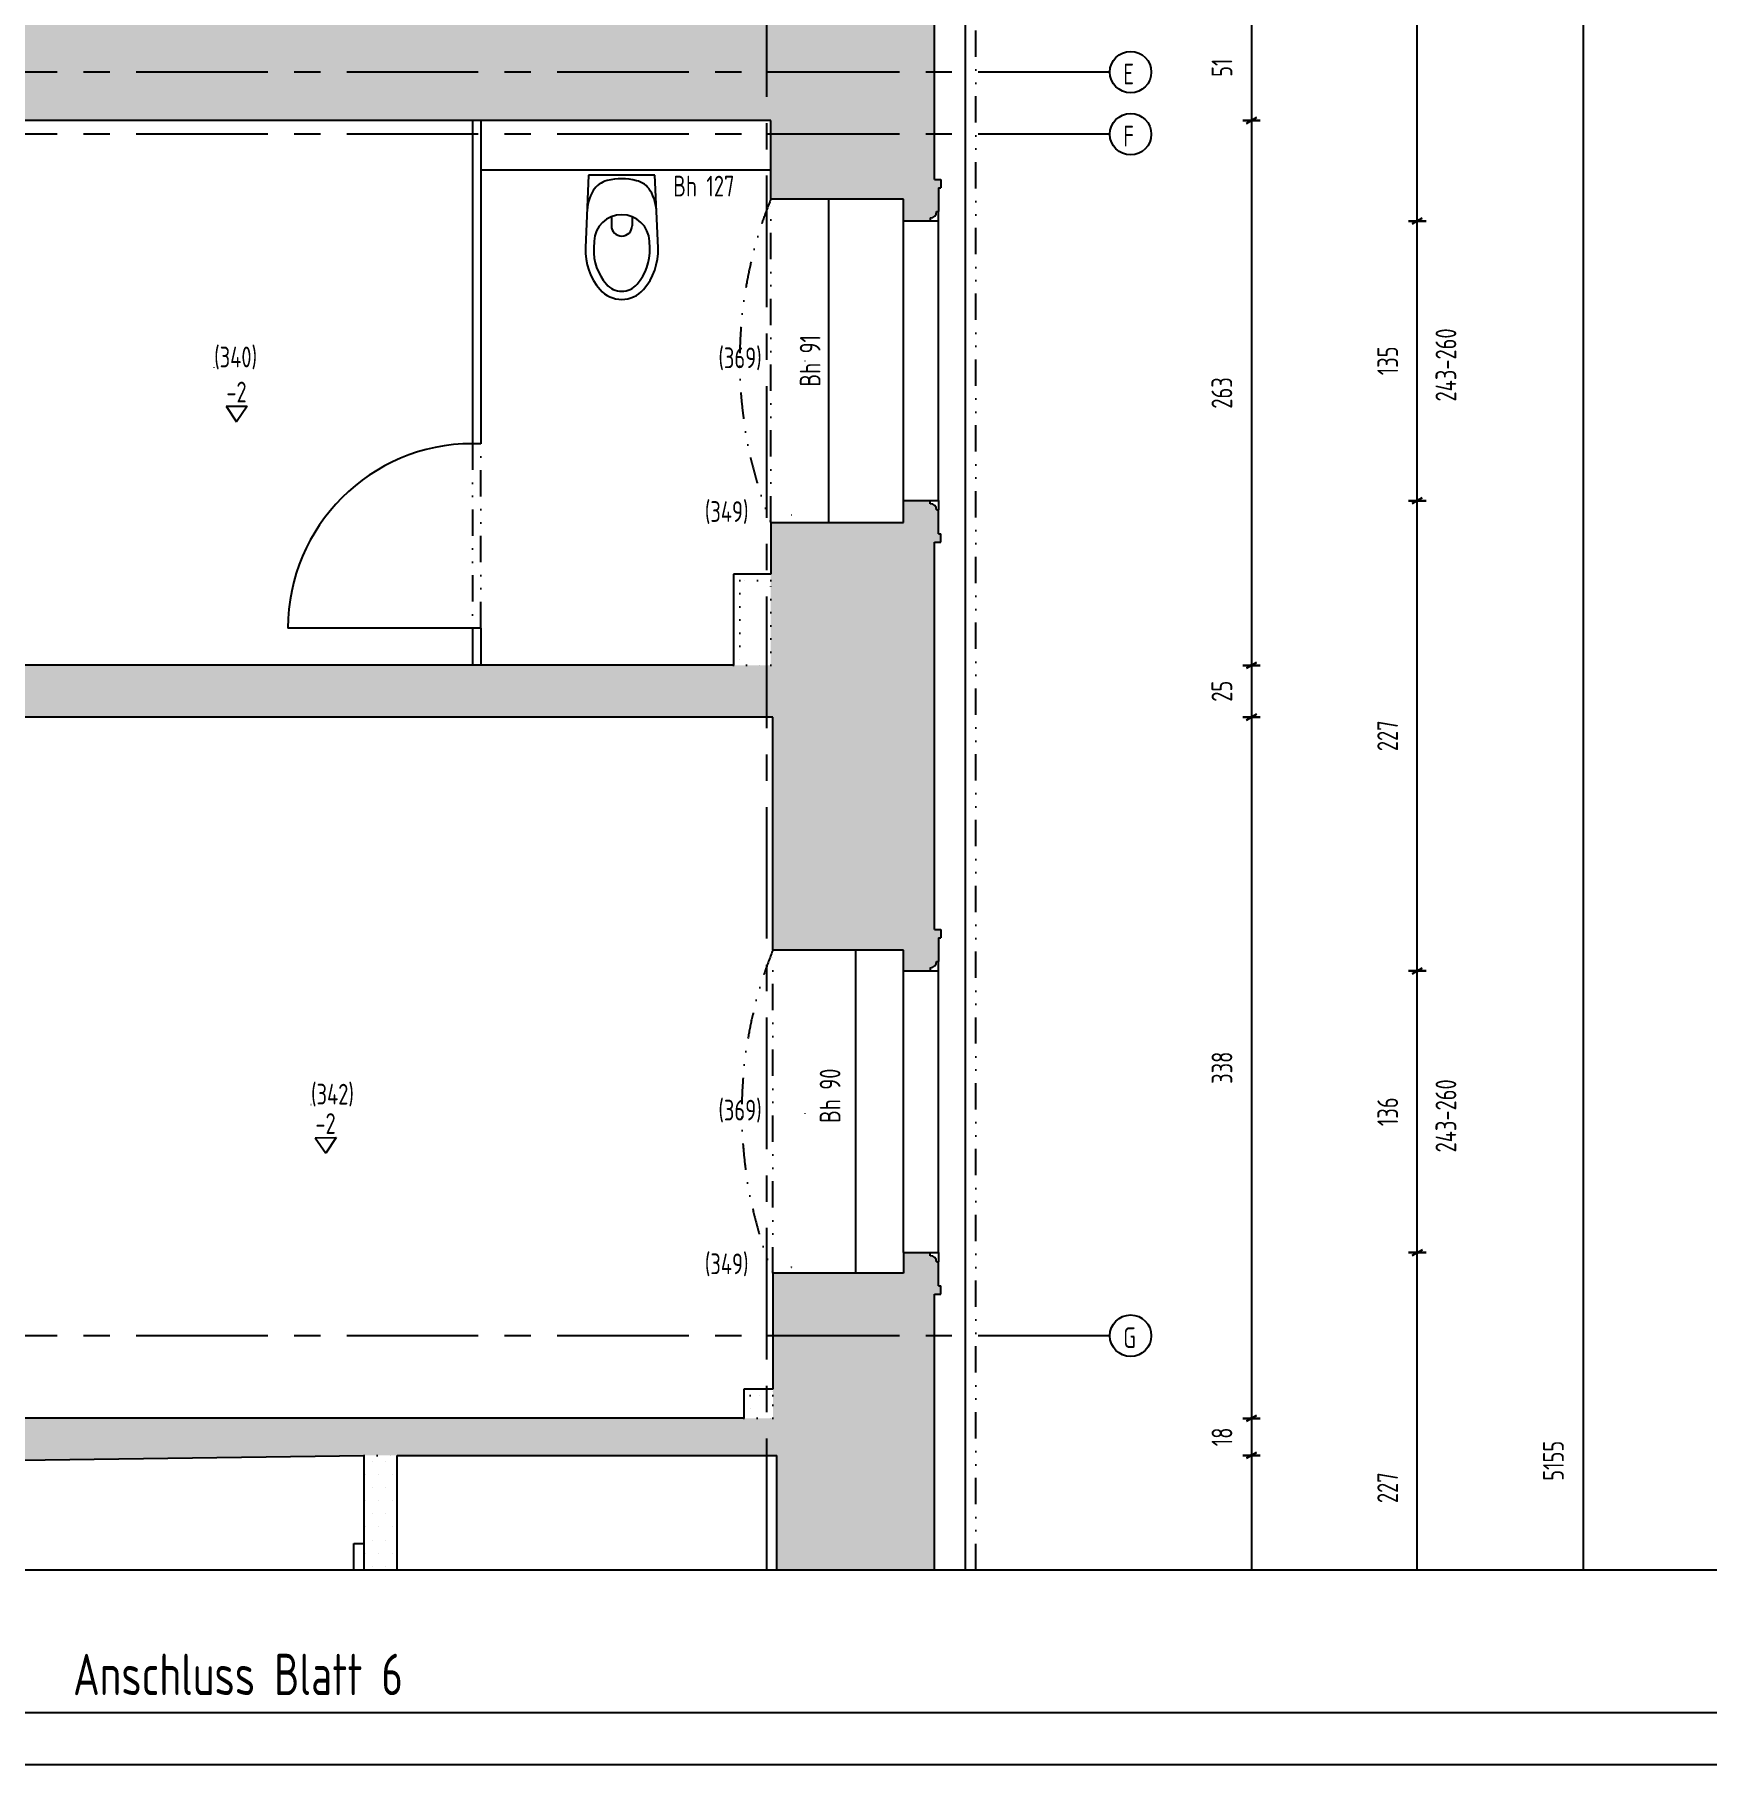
# Model space of a CAD drawing. Header units: centimetres. Extents: x -147 to 196535, y -264 to 83836.
# Drawn here: x 164244 to 180390, y -264 to 16437 of the extents above; entities that cross this region are included whole.
import ezdxf
from ezdxf.enums import TextEntityAlignment as Align

# ---------------------------------------------------------------- set-up
doc = ezdxf.new("R2010")
doc.units = ezdxf.units.CM
doc.header["$LTSCALE"] = 20
doc.header["$PDMODE"] = 2
for name, pattern in [('GETRENNT', [31.75, 12.7, -6.35, 0, -6.35, 0, -6.35]), ('MITTE', [50.8, 31.75, -6.35, 6.35, -6.35]), ('PUNKT', [6.35, 0, -6.35])]:
    doc.linetypes.add(name, pattern=pattern)
for name, color, linetype in [('Bemassung', 134, 'Continuous'), ('VBW.Abgelotet', 6, 'GETRENNT'), ('VBW.AbgelotetUmgeklappt', 252, 'GETRENNT'), ('VBW.Achsen', 244, 'MITTE'), ('VBW.Ansicht', 3, 'Continuous'), ('VBW.HoeheAbsolut', 142, 'Continuous'), ('VBW.HoeheRelativ', 2, 'Continuous'), ('VBW.LAYOUT', 3, 'Continuous'), ('VBW.Sanitaer', 4, 'Continuous'), ('VBW.Schnitt', 7, 'Continuous'), ('VBW.SchnittTrockenbau', 42, 'Continuous'), ('VBW.Schraffur', 9, 'Continuous'), ('VBW.Tuer', 4, 'Continuous'), ('VBW.Verlauf', 2, 'PUNKT')]:
    doc.layers.add(name, color=color, linetype=linetype)
doc.styles.add('VBWText', font='isocp.shx', dxfattribs={"width": 0.8})
doc.dimstyles.new('M50', dxfattribs={"dimtxt": 10, "dimasz": 0.5, "dimexe": 2, "dimexo": 0, "dimgap": 0, "dimtad": 0, "dimdec": 0, "dimdsep": 46, "dimtxsty": 'VBWText', "dimblk": 'BemVBW', "dimcen": 2, "dimse1": 1, "dimse2": 1, "dimclrd": 134, "dimclre": 40, "dimclrt": 134, "dimadec": 0, "dimazin": 0, "dimtfac": 1.428571, "dimtdec": 0, "dimtix": 1, "dimtmove": 2, "dimatfit": 3, "dimldrblk": 'NONE', "dimfxl": 1, "dimtvp": 1.428571, "dimtolj": 1, "dimarcsym": 0})

# ---------------------------------------------------------------- blocks, each defined once
blk = doc.blocks.new('Toilette')
for p, q in [((5.14, 17.5), (-30, 16)), ((-30, 16), (-30, -16)), ((5.31, 13.5), (1.9, 13.36)), ((-9.96, 5), (-5.6, 5)), ((-9.96, -5), (-5.6, -5)), ((-30, -16), (5.14, -17.5)), ((1.9, -13.36), (5.31, -13.5))]:
    blk.add_line(p, q)
for centre, radius, start, end in [((-11.65, -4.16), 20.94, 89.852, 121.2227), ((6.33, -11.28), 28.81, 48.9445, 92.354), ((-17.02, 4.71), 10.58, 121.2231, 167.0871), ((2.45, 0), 13.37, 92.3533, 267.6466), ((6.33, -11.28), 24.81, 48.9445, 92.354), ((16.16, 0), 13.84, 311.05532, 48.9447), ((-1.28, -0.07), 27.01, 164.6634, 195.0176), ((-5.6, 0), 5, 270.00001, 90), ((16.16, 0), 9.84, 311.05521, 48.9448), ((-17.03, -4.7), 10.6, 192.9135, 238.7065), ((6.33, 11.28), 24.81, 267.646, 311.0555), ((-11.74, 4.01), 20.79, 238.707, 270.2997), ((6.33, 11.28), 28.81, 267.646, 311.0555)]:
    blk.add_arc(centre, radius, start, end)
blk = doc.blocks.new('BemVBW')
at = {"layer": 'Bemassung'}
for p, q in [((2.8, -4.9), (-2.8, 4.9)), ((-1.1, 0), (1.1, 0))]:
    blk.add_line(p, q, dxfattribs=at)
at = {"layer": 'Bemassung', "color": 4}
blk.add_line((0, 8.5), (0, -8.5), dxfattribs=at)
blk = doc.blocks.new('*D352')
at = {"layer": 'Bemassung', "color": 134, "lineweight": -2, "transparency": 16777216}
blk.add_line((175989, 9837), (175989, 3087), dxfattribs=at)
at = {"layer": 'Defpoints', "color": 0, "transparency": 16777216}
for p in [(171369, 9847), (171369, 3077), (175989, 3077)]:
    blk.add_point(p, dxfattribs=at)
at = {"layer": 'Bemassung', "color": 134, "lineweight": -2, "transparency": 16777216, "xscale": 9.999999971459891, "yscale": 9.999999971459891, "zscale": 9.999999971459891}
for p, rotation in [((175989, 9847), 90), ((175989, 3077), 270)]:
    blk.add_blockref('BemVBW', p, dxfattribs=dict(at, rotation=rotation))
at = {"layer": 'Bemassung', "color": 134, "transparency": 16777216, "insert": (175704, 6462), "char_height": 200, "attachment_point": 5, "rotation": 90, "style": 'VBWText'}
blk.add_mtext('\\A1;338', dxfattribs=at)
blk = doc.blocks.new('_None')
blk = doc.blocks.new('*D353')
at = {"layer": 'Bemassung', "color": 134, "lineweight": -2, "transparency": 16777216}
blk.add_line((175989, 16617), (175989, 15617), dxfattribs=at)
at = {"layer": 'Defpoints', "color": 0, "transparency": 16777216}
for p in [(171349, 16627), (171349, 15607), (175989, 15607)]:
    blk.add_point(p, dxfattribs=at)
at = {"layer": 'Bemassung', "color": 134, "lineweight": -2, "transparency": 16777216, "xscale": 9.999999971459891, "yscale": 9.999999971459891, "zscale": 9.999999971459891}
for p, rotation in [((175989, 16627), 90), ((175989, 15607), 270)]:
    blk.add_blockref('BemVBW', p, dxfattribs=dict(at, rotation=rotation))
at = {"layer": 'Bemassung', "color": 134, "transparency": 16777216, "insert": (175704, 16117), "char_height": 200, "attachment_point": 5, "rotation": 90, "style": 'VBWText'}
blk.add_mtext('\\A1;51', dxfattribs=at)
blk = doc.blocks.new('*D354')
at = {"layer": 'Bemassung', "color": 134, "lineweight": -2, "transparency": 16777216}
blk.add_line((175989, 15597), (175989, 10357), dxfattribs=at)
at = {"layer": 'Defpoints', "color": 0, "transparency": 16777216}
for p in [(171349, 15607), (171349, 10347), (175989, 10347)]:
    blk.add_point(p, dxfattribs=at)
at = {"layer": 'Bemassung', "color": 134, "lineweight": -2, "transparency": 16777216, "xscale": 9.999999971459891, "yscale": 9.999999971459891, "zscale": 9.999999971459891}
for p, rotation in [((175989, 15607), 90), ((175989, 10347), 270)]:
    blk.add_blockref('BemVBW', p, dxfattribs=dict(at, rotation=rotation))
at = {"layer": 'Bemassung', "color": 134, "transparency": 16777216, "insert": (175703, 12977), "char_height": 200, "attachment_point": 5, "rotation": 90, "style": 'VBWText'}
blk.add_mtext('\\A1;263', dxfattribs=at)
blk = doc.blocks.new('*D355')
at = {"layer": 'Bemassung', "color": 134, "lineweight": -2, "transparency": 16777216}
blk.add_line((175989, 10337), (175989, 9857), dxfattribs=at)
at = {"layer": 'Defpoints', "color": 0, "transparency": 16777216}
for p in [(171349, 10347), (171369, 9847), (175989, 9847)]:
    blk.add_point(p, dxfattribs=at)
at = {"layer": 'Bemassung', "color": 134, "lineweight": -2, "transparency": 16777216, "xscale": 9.999999971459891, "yscale": 9.999999971459891, "zscale": 9.999999971459891}
for p, rotation in [((175989, 10347), 90), ((175989, 9847), 270)]:
    blk.add_blockref('BemVBW', p, dxfattribs=dict(at, rotation=rotation))
at = {"layer": 'Bemassung', "color": 134, "transparency": 16777216, "insert": (175703, 10097), "char_height": 200, "attachment_point": 5, "rotation": 90, "style": 'VBWText'}
blk.add_mtext('\\A1;25', dxfattribs=at)
blk = doc.blocks.new('*D357')
at = {"layer": 'Bemassung', "color": 134, "lineweight": -2, "transparency": 16777216}
blk.add_line((175989, 3067), (175989, 2729), dxfattribs=at)
at = {"layer": 'Defpoints', "color": 0, "transparency": 16777216}
for p in [(171369, 3077), (171409, 2719), (175989, 2719)]:
    blk.add_point(p, dxfattribs=at)
at = {"layer": 'Bemassung', "color": 134, "lineweight": -2, "transparency": 16777216, "xscale": 9.999999971459891, "yscale": 9.999999971459891, "zscale": 9.999999971459891}
for p, rotation in [((175989, 3077), 90), ((175989, 2719), 270)]:
    blk.add_blockref('BemVBW', p, dxfattribs=dict(at, rotation=rotation))
at = {"layer": 'Bemassung', "color": 134, "transparency": 16777216, "insert": (175704, 2898), "char_height": 200, "attachment_point": 5, "rotation": 90, "style": 'VBWText'}
blk.add_mtext('\\A1;18', dxfattribs=at)
blk = doc.blocks.new('*D362')
at = {"layer": 'Bemassung', "color": 134, "lineweight": -2, "transparency": 16777216}
blk.add_line((177589, 4687), (177589, 7387), dxfattribs=at)
at = {"layer": 'Defpoints', "color": 0, "transparency": 16777216}
for p in [(172969, 7397), (177589, 7397), (172969, 4677)]:
    blk.add_point(p, dxfattribs=at)
at = {"layer": 'Bemassung', "color": 134, "lineweight": -2, "transparency": 16777216, "xscale": 9.999999971459891, "yscale": 9.999999971459891, "zscale": 9.999999971459891}
for p, rotation in [((177589, 7397), 90), ((177589, 4677), 270)]:
    blk.add_blockref('BemVBW', p, dxfattribs=dict(at, rotation=rotation))
at = {"layer": 'Bemassung', "color": 134, "transparency": 16777216, "insert": (177304, 6037), "char_height": 200, "attachment_point": 5, "rotation": 90, "style": 'VBWText'}
blk.add_mtext('\\A1;136', dxfattribs=at)
blk = doc.blocks.new('*D363')
at = {"layer": 'Bemassung', "color": 134, "lineweight": -2, "transparency": 16777216}
blk.add_line((177589, 7407), (177589, 11927), dxfattribs=at)
at = {"layer": 'Defpoints', "color": 0, "transparency": 16777216}
for p in [(172969, 11937), (177589, 11937), (172969, 7397)]:
    blk.add_point(p, dxfattribs=at)
at = {"layer": 'Bemassung', "color": 134, "lineweight": -2, "transparency": 16777216, "xscale": 9.999999971459891, "yscale": 9.999999971459891, "zscale": 9.999999971459891}
for p, rotation in [((177589, 11937), 90), ((177589, 7397), 270)]:
    blk.add_blockref('BemVBW', p, dxfattribs=dict(at, rotation=rotation))
at = {"layer": 'Bemassung', "color": 134, "transparency": 16777216, "insert": (177303, 9667), "char_height": 200, "attachment_point": 5, "rotation": 90, "style": 'VBWText'}
blk.add_mtext('\\A1;227', dxfattribs=at)
blk = doc.blocks.new('*D364')
at = {"layer": 'Bemassung', "color": 134, "lineweight": -2, "transparency": 16777216}
blk.add_line((177589, 11947), (177589, 14627), dxfattribs=at)
at = {"layer": 'Defpoints', "color": 0, "transparency": 16777216}
for p in [(172969, 14637), (177589, 14637), (172969, 11937)]:
    blk.add_point(p, dxfattribs=at)
at = {"layer": 'Bemassung', "color": 134, "lineweight": -2, "transparency": 16777216, "xscale": 9.999999971459891, "yscale": 9.999999971459891, "zscale": 9.999999971459891}
for p, rotation in [((177589, 14637), 90), ((177589, 11937), 270)]:
    blk.add_blockref('BemVBW', p, dxfattribs=dict(at, rotation=rotation))
at = {"layer": 'Bemassung', "color": 134, "transparency": 16777216, "insert": (177304, 13287), "char_height": 200, "attachment_point": 5, "rotation": 90, "style": 'VBWText'}
blk.add_mtext('\\A1;135', dxfattribs=at)
blk = doc.blocks.new('*D365')
at = {"layer": 'Bemassung', "color": 134, "lineweight": -2, "transparency": 16777216}
blk.add_line((177589, 14647), (177589, 19467), dxfattribs=at)
at = {"layer": 'Defpoints', "color": 0, "transparency": 16777216}
for p in [(172969, 19477), (177589, 19477), (172969, 14637)]:
    blk.add_point(p, dxfattribs=at)
at = {"layer": 'Bemassung', "color": 134, "lineweight": -2, "transparency": 16777216, "xscale": 9.999999971459891, "yscale": 9.999999971459891, "zscale": 9.999999971459891}
for p, rotation in [((177589, 19477), 90), ((177589, 14637), 270)]:
    blk.add_blockref('BemVBW', p, dxfattribs=dict(at, rotation=rotation))
at = {"layer": 'Bemassung', "color": 134, "transparency": 16777216, "insert": (177303, 17057), "char_height": 200, "attachment_point": 5, "rotation": 90, "style": 'VBWText'}
blk.add_mtext('\\A1;242', dxfattribs=at)
blk = doc.blocks.new('HoeKote')
for p, q in [((-1.01, 1.5), (1.01, 1.5)), ((-1.01, 1.5), (0, 0)), ((1.01, 1.5), (0, 0))]:
    blk.add_line(p, q)
at = {"style": 'VBWText', "width": 0.8}
blk.add_attdef('HOEHE', text='', height=2, rotation=0.1, dxfattribs=at).set_placement((0, 2.86), align=Align.MIDDLE)

msp = doc.modelspace()

# ---------------------------------------------------------------- hatches: boundary and pattern name
at = {"layer": 'VBW.Schraffur'}
h = msp.add_hatch(color=256, dxfattribs=at)
h.dxf.hatch_style = 1
h.paths.add_polyline_path([(172929.2, 19077.3), (172989.2, 19077.3), (172989.2, 19157.3), (172969.2, 19157.3), (172969.2, 19387.3), (172949.2, 19387.3, 0.4142136), (172889.2, 19447.3), (172889.2, 19477.3), (172629.2, 19477.3), (172629.2, 19227.3), (171349.2, 19227.3), (171349.2, 16627.3), (161504.2, 16627.3), (161569.6, 21428), (161089.6, 21434.5), (161093.4, 21714.5), (160453.3, 21723.2), (160383.4, 16587.7), (159843.6, 16587.7), (159843.6, 16067.7), (159843.6, 15927.7), (159843.6, 15477.3), (160469.2, 15477.3), (160469.2, 14537.3), (160769.2, 14537.3), (160769.2, 14787.3), (161489.2, 14787.3), (161489.2, 15607.3), (171349.2, 15607.3), (171349.2, 14847.3), (172629.2, 14847.3), (172629.2, 14637.3), (172889.2, 14637.3), (172889.2, 14667.3, 0.4142136), (172949.2, 14727.3), (172969.2, 14727.3), (172969.2, 14957.3), (172989.2, 14957.3), (172989.2, 15037.3), (172929.2, 15037.3)])
h = msp.add_hatch(color=256, dxfattribs=at)
h.dxf.hatch_style = 1
h.paths.add_polyline_path([(172929.2, 11537.3), (172989.2, 11537.3), (172989.2, 11617.3), (172969.2, 11617.3), (172969.2, 11847.3), (172949.2, 11847.3, 0.4142136), (172889.2, 11907.3), (172889.2, 11937.3), (172629.2, 11937.3), (172629.2, 11727.3), (171349.2, 11727.3), (171349.2, 11227.3), (171349.2, 10347.3), (170989.2, 10347.3), (161489.2, 10347.3), (161489.2, 11907.3), (160769.2, 11907.3), (160769.2, 12157.3), (160469.2, 12157.3), (160469.2, 11717.3), (160349.2, 11717.3), (160349.2, 11117.3), (160469.2, 11117.3), (160469.2, 8237.3), (160349.2, 8237.3), (160349.2, 7617.3), (160469.2, 7617.3), (160469.2, 7357.3), (161049.2, 7357.3), (161049.2, 7677.3), (161509.2, 7677.3), (161509.2, 9387.3), (161509.2, 9847.3), (162189.2, 9847.3), (171369.2, 9847.3), (171369.2, 7597.3), (172629.2, 7597.3), (172629.2, 7397.3), (172889.2, 7397.3), (172889.2, 7427.3, 0.4142136), (172949.2, 7487.3), (172969.2, 7487.3), (172969.2, 7717.3), (172989.2, 7717.3), (172989.2, 7797.3), (172929.2, 7797.3)])

# ---------------------------------------------------------------- linework, layer by layer
at = {"layer": 'Bemassung', "color": 134}
for p, q in [((179189.2, 54207.3), (179189.2, 1612.9)), ((177589.2, 1612.9), (177589.2, 4667.3)), ((175989.2, 2709.1), (175989.2, 1612.9))]:
    msp.add_line(p, q, dxfattribs=at)
at = {"layer": 'Defpoints', "color": 10, "linetype": 'Continuous'}
msp.add_lwpolyline([(3926.2, 1612.9), (189606, 1612.9), (189606, 82504.8), (3926.2, 82504.8)], close=True, dxfattribs=at)
at = {"layer": 'VBW.Abgelotet'}
for p, q in [((173329.2, 1612.9), (173329.2, 30977.3)), ((171349.2, 11727.3), (171349.2, 14847.3)), ((168469.2, 12487.3), (168469.2, 10707.3)), ((168549.2, 10707.3), (168549.2, 12487.3)), ((171369.2, 4477.3), (171369.2, 7597.3))]:
    msp.add_line(p, q, dxfattribs=at)
at = {"layer": 'VBW.AbgelotetUmgeklappt', "color": 42, "linetype": 'Continuous'}
for p, q in [((167440, 2536.6), (167440, 2536.6)), ((167503.5, 2663.6), (167503.5, 2663.6)), ((167567, 2536.6), (167567, 2536.6)), ((167630.5, 2663.6), (167630.5, 2663.6)), ((167694, 2536.6), (167694, 2536.6)), ((167503.5, 2409.6), (167503.5, 2409.6)), ((167630.5, 2409.6), (167630.5, 2409.6)), ((167440, 2282.6), (167440, 2282.6)), ((167567, 2282.6), (167567, 2282.6)), ((167694, 2282.6), (167694, 2282.6)), ((167440, 2028.6), (167440, 2028.6)), ((167503.5, 2155.6), (167503.5, 2155.6)), ((167567, 2028.6), (167567, 2028.6)), ((167630.5, 2155.6), (167630.5, 2155.6)), ((167694, 2028.6), (167694, 2028.6)), ((167503.5, 1901.6), (167503.5, 1901.6)), ((167630.5, 1901.6), (167630.5, 1901.6)), ((167440, 1774.6), (167440, 1774.6)), ((167567, 1774.6), (167567, 1774.6)), ((167694, 1774.6), (167694, 1774.6)), ((167503.5, 1647.6), (167503.5, 1647.6)), ((167630.5, 1647.6), (167630.5, 1647.6))]:
    msp.add_line(p, q, dxfattribs=at)
at = {"layer": 'VBW.AbgelotetUmgeklappt'}
for centre in [(175255.2, 13287.3), (175275.2, 6037.3)]:
    msp.add_arc(centre, 4206, 158.22895, 201.77105, dxfattribs=at)
at = {"layer": 'VBW.Achsen', "ltscale": 2}
for p, q in [((171312.1, 1612.9), (171312.1, 55784.5)), ((174622.3, 16074.8), (140565.9, 16074.8)), ((174622.3, 15474.8), (140565.9, 15474.8)), ((174622.3, 3874.8), (140565.9, 3874.8))]:
    msp.add_line(p, q, dxfattribs=at)
at = {"layer": 'VBW.Achsen', "linetype": 'Continuous', "ltscale": 2}
for centre in [(174822.3, 16074.8), (174822.3, 15474.8), (174822.3, 3874.8)]:
    msp.add_circle(centre, 200, dxfattribs=at)
at = {"layer": 'VBW.Ansicht'}
for p, q in [((173229.2, 1612.9), (173229.2, 31077.3)), ((171349.2, 15127.3), (168549.2, 15127.3)), ((171909.2, 11727.3), (171909.2, 14847.3)), ((172969.2, 14637.3), (172969.2, 14727.3)), ((172629.2, 11937.3), (172629.2, 14637.3)), ((172889.2, 14637.3), (172969.2, 14637.3)), ((172969.2, 11937.3), (172969.2, 14637.3)), ((172889.2, 11937.3), (172969.2, 11937.3)), ((172969.2, 11937.3), (172969.2, 11847.3)), ((172169.2, 4477.3), (172169.2, 7597.3)), ((172629.2, 4677.3), (172629.2, 7397.3)), ((172889.2, 7397.3), (172969.2, 7397.3)), ((172969.2, 7397.3), (172969.2, 7487.3)), ((172969.2, 4677.3), (172969.2, 7397.3)), ((172889.2, 4677.3), (172969.2, 4677.3)), ((172969.2, 4677.3), (172969.2, 4587.3))]:
    msp.add_line(p, q, dxfattribs=at)
at = {"layer": 'VBW.HoeheRelativ'}
for p in [(165976.2, 13224.4), (171680.9, 13284.7), (171549.9, 11800.6), (166911.3, 6107.1), (171680.9, 6021.7), (171549.9, 4537.6)]:
    msp.add_point(p, dxfattribs=at)
at = {"layer": 'VBW.LAYOUT'}
msp.add_line((2353.1, 235.9), (196035.4, 235.9), dxfattribs=at)
at = {"layer": 'VBW.LAYOUT', "color": 4}
msp.add_line((-146.9, -264.1), (196535.4, -264.1), dxfattribs=at)
at = {"layer": 'VBW.Schnitt'}
for p, q in [((172929.2, 15037.3), (172929.2, 19077.3)), ((171349.2, 15607.3), (161489.2, 15607.3)), ((171349.2, 14847.3), (171349.2, 15607.3)), ((172929.2, 15037.3), (172989.2, 15037.3)), ((172989.2, 15037.3), (172989.2, 14957.3)), ((172969.2, 14957.3), (172969.2, 14727.3)), ((172969.2, 14957.3), (172989.2, 14957.3)), ((172629.2, 14847.3), (171349.2, 14847.3)), ((172629.2, 14637.3), (172629.2, 14847.3)), ((172949.2, 14727.3), (172969.2, 14727.3)), ((172629.2, 14637.3), (172889.2, 14637.3)), ((172889.2, 14667.3), (172889.2, 14637.3)), ((172629.2, 11937.3), (172889.2, 11937.3)), ((172629.2, 11727.3), (172629.2, 11937.3)), ((172889.2, 11907.3), (172889.2, 11937.3)), ((171349.2, 11727.3), (171349.2, 11227.3)), ((171349.2, 11727.3), (172629.2, 11727.3)), ((172949.2, 11847.3), (172969.2, 11847.3)), ((172969.2, 11617.3), (172969.2, 11847.3)), ((172929.2, 7797.3), (172929.2, 11537.3)), ((172929.2, 11537.3), (172989.2, 11537.3)), ((172969.2, 11617.3), (172989.2, 11617.3)), ((172989.2, 11537.3), (172989.2, 11617.3)), ((170989.2, 10347.3), (161489.2, 10347.3)), ((171369.2, 9847.3), (162189.2, 9847.3)), ((171369.2, 7597.3), (171369.2, 9847.3)), ((172929.2, 7797.3), (172989.2, 7797.3)), ((172969.2, 7717.3), (172969.2, 7487.3)), ((172969.2, 7717.3), (172989.2, 7717.3)), ((172989.2, 7797.3), (172989.2, 7717.3)), ((172629.2, 7597.3), (171369.2, 7597.3)), ((172629.2, 7397.3), (172629.2, 7597.3)), ((172629.2, 7397.3), (172889.2, 7397.3)), ((172889.2, 7427.3), (172889.2, 7397.3)), ((172949.2, 7487.3), (172969.2, 7487.3)), ((172629.2, 4677.3), (172889.2, 4677.3)), ((172629.2, 4677.3), (172629.2, 4477.3)), ((172889.2, 4647.3), (172889.2, 4677.3)), ((172949.2, 4587.3), (172969.2, 4587.3)), ((172969.2, 4357.3), (172969.2, 4587.3)), ((171369.2, 4477.3), (171369.2, 3357.3)), ((172629.2, 4477.3), (171369.2, 4477.3)), ((172969.2, 4357.3), (172989.2, 4357.3)), ((172989.2, 4277.3), (172989.2, 4357.3)), ((172929.2, 4277.3), (172989.2, 4277.3)), ((172929.2, 1612.9), (172929.2, 4277.3)), ((171089.2, 3077.3), (162169.2, 3077.3)), ((161543.6, 2637.7), (167423.6, 2719.1)), ((167743.6, 2719.1), (171409.2, 2719.1)), ((171409.2, 1612.9), (171409.2, 2719.1))]:
    msp.add_line(p, q, dxfattribs=at)
for centre, start, end in [((172889.2, 14727.3), 270, 0), ((172889.2, 11847.3), 0, 90), ((172889.2, 7487.3), 270, 0), ((172889.2, 4587.3), 0, 90)]:
    msp.add_arc(centre, 60, start, end, dxfattribs=at)
at = {"layer": 'VBW.SchnittTrockenbau'}
for p, q in [((168469.2, 15607.3), (168469.2, 12487.3)), ((168549.2, 15607.3), (168549.2, 12487.3)), ((168549.2, 12487.3), (168469.2, 12487.3)), ((171349.2, 11227.3), (170989.2, 11227.3)), ((170989.2, 11227.3), (170989.2, 10347.3)), ((168469.2, 10707.3), (168469.2, 10347.3)), ((168549.2, 10707.3), (168469.2, 10707.3)), ((168549.2, 10707.3), (168549.2, 10347.3)), ((171369.2, 3357.3), (171089.2, 3357.3)), ((171089.2, 3357.3), (171089.2, 3077.3)), ((167423.6, 1612.9), (167423.6, 2719.1)), ((167743.6, 1612.9), (167743.6, 2719.1))]:
    msp.add_line(p, q, dxfattribs=at)
at = {"layer": 'VBW.Schraffur', "linetype": 'Continuous'}
for points in [[(172629.2, 4677.3), (172889.2, 4647.3), (172629.2, 4647.3)], [(172629.2, 4677.3), (172889.2, 4677.3), (172889.2, 4647.3)], [(172629.2, 4647.3), (172893, 4647.2), (172629.2, 4647.2)], [(172629.2, 4647.3), (172889.2, 4647.3), (172893, 4647.2)], [(172629.2, 4647.2), (172896.7, 4646.8), (172629.2, 4646.8)], [(172629.2, 4647.2), (172893, 4647.2), (172896.7, 4646.8)], [(172629.2, 4646.8), (172900.5, 4646.2), (172629.2, 4646.2)], [(172629.2, 4646.8), (172896.7, 4646.8), (172900.5, 4646.2)], [(172629.2, 4646.2), (172904.1, 4645.4), (172629.2, 4645.4)], [(172629.2, 4646.2), (172900.5, 4646.2), (172904.1, 4645.4)], [(172629.2, 4645.4), (172907.8, 4644.4), (172629.2, 4644.4)], [(172629.2, 4645.4), (172904.1, 4645.4), (172907.8, 4644.4)], [(172629.2, 4644.4), (172911.3, 4643.1), (172629.2, 4643.1)], [(172629.2, 4644.4), (172907.8, 4644.4), (172911.3, 4643.1)], [(172629.2, 4643.1), (172914.8, 4641.6), (172629.2, 4641.6)], [(172629.2, 4643.1), (172911.3, 4643.1), (172914.8, 4641.6)], [(172629.2, 4641.6), (172918.1, 4639.9), (172629.2, 4639.9)], [(172629.2, 4641.6), (172914.8, 4641.6), (172918.1, 4639.9)], [(172629.2, 4639.9), (172921.4, 4638), (172629.2, 4638)], [(172629.2, 4639.9), (172918.1, 4639.9), (172921.4, 4638)], [(172629.2, 4638), (172924.5, 4635.9), (172629.2, 4635.9)], [(172629.2, 4638), (172921.4, 4638), (172924.5, 4635.9)], [(172629.2, 4635.9), (172927.5, 4633.5), (172629.2, 4633.5)], [(172629.2, 4635.9), (172924.5, 4635.9), (172927.5, 4633.5)], [(172629.2, 4633.5), (172930.3, 4631), (172629.2, 4631)], [(172629.2, 4633.5), (172927.5, 4633.5), (172930.3, 4631)], [(172629.2, 4631), (172933, 4628.4), (172629.2, 4628.4)], [(172629.2, 4631), (172930.3, 4631), (172933, 4628.4)], [(172629.2, 4628.4), (172935.5, 4625.6), (172629.2, 4625.6)], [(172629.2, 4628.4), (172933, 4628.4), (172935.5, 4625.6)], [(172629.2, 4625.6), (172937.8, 4622.6), (172629.2, 4622.6)], [(172629.2, 4625.6), (172935.5, 4625.6), (172937.8, 4622.6)], [(172629.2, 4622.6), (172939.9, 4619.5), (172629.2, 4619.5)], [(172629.2, 4622.6), (172937.8, 4622.6), (172939.9, 4619.5)], [(172629.2, 4619.5), (172941.8, 4616.2), (172629.2, 4616.2)], [(172629.2, 4619.5), (172939.9, 4619.5), (172941.8, 4616.2)], [(172629.2, 4616.2), (172943.5, 4612.9), (172629.2, 4612.9)], [(172629.2, 4616.2), (172941.8, 4616.2), (172943.5, 4612.9)], [(172629.2, 4612.9), (172945, 4609.4), (172629.2, 4609.4)], [(172629.2, 4612.9), (172943.5, 4612.9), (172945, 4609.4)], [(172629.2, 4609.4), (172946.3, 4605.9), (172629.2, 4605.9)], [(172629.2, 4609.4), (172945, 4609.4), (172946.3, 4605.9)], [(172629.2, 4605.9), (172947.3, 4602.2), (172629.2, 4602.2)], [(172629.2, 4605.9), (172946.3, 4605.9), (172947.3, 4602.2)], [(172629.2, 4602.2), (172948.2, 4598.6), (172629.2, 4598.6)], [(172629.2, 4602.2), (172947.3, 4602.2), (172948.2, 4598.6)], [(172629.2, 4598.6), (172948.8, 4594.8), (172629.2, 4594.8)], [(172629.2, 4598.6), (172948.2, 4598.6), (172948.8, 4594.8)], [(172629.2, 4594.8), (172949.1, 4591.1), (172629.2, 4591.1)], [(172629.2, 4594.8), (172948.8, 4594.8), (172949.1, 4591.1)], [(172629.2, 4591.1), (172949.2, 4587.3), (172629.2, 4587.3)], [(172629.2, 4591.1), (172949.1, 4591.1), (172949.2, 4587.3)], [(172629.2, 4587.3), (172969.2, 4477.3), (172629.2, 4477.3)], [(172629.2, 4587.3), (172969.2, 4587.3), (172969.2, 4477.3)], [(171369.2, 4477.3), (172969.2, 4357.3), (171369.2, 4357.3)], [(171369.2, 4477.3), (172969.2, 4477.3), (172969.2, 4357.3)], [(171369.2, 4357.3), (172989.2, 4277.3), (171369.2, 4277.3)], [(171369.2, 4357.3), (172989.2, 4357.3), (172989.2, 4277.3)], [(171369.2, 4277.3), (172929.2, 3357.3), (171369.2, 3357.3)], [(171369.2, 4277.3), (172929.2, 4277.3), (172929.2, 3357.3)], [(171369.2, 3357.3), (172929.2, 3077.3), (171369.2, 3077.3)], [(171369.2, 3357.3), (172929.2, 3357.3), (172929.2, 3077.3)], [(159843.6, 3077.3), (172929.2, 2747.7), (159843.6, 2747.7)], [(159843.6, 3077.3), (172929.2, 3077.3), (172929.2, 2747.7)], [(160223.6, 2747.7), (172929.2, 2719.1), (160223.6, 2719.1)], [(160223.6, 2747.7), (172929.2, 2747.7), (172929.2, 2719.1)], [(160223.6, 2719.1), (167423.6, 2719.1), (161543.6, 2637.7)], [(172179.9, 1612.9), (171409.2, 1612.9), (172179.9, 1612.9), (171409.2, 2719.1)], [(172929.2, 1612.9), (172179.9, 1612.9), (172929.2, 2719.1), (171409.2, 2719.1)]]:
    msp.add_solid(points, dxfattribs=at)
at = {"layer": 'VBW.Tuer'}
for p, q in [((168469.2, 10707.3), (166689.2, 10707.3)), ((167323.6, 1869.4), (167423.6, 1869.4)), ((167323.6, 1612.9), (167323.6, 1869.4))]:
    msp.add_line(p, q, dxfattribs=at)
msp.add_arc((168469.2, 10707.3), 1780, 90, 180, dxfattribs=at)
at = {"layer": 'VBW.Verlauf'}
for p, q in [((171349.2, 10347.3), (171349.2, 11227.3)), ((171349.2, 11167.3), (171049.2, 11167.3)), ((171049.2, 11167.3), (171049.2, 10347.3)), ((170989.2, 10347.3), (171349.2, 10347.3)), ((171369.2, 3077.3), (171369.2, 3357.3)), ((171369.2, 3297.3), (171149.2, 3297.3)), ((171149.2, 3297.3), (171149.2, 3077.3)), ((171089.2, 3077.3), (171369.2, 3077.3)), ((167423.6, 2719.1), (167743.6, 2719.1))]:
    msp.add_line(p, q, dxfattribs=at)

# ---------------------------------------------------------------- block references
at = {"layer": 'Bemassung', "color": 134, "xscale": 9.999999971459891, "yscale": 9.999999971459891, "zscale": 9.999999971459891, "rotation": 90}
for p in [(177589.2, 4677.3), (175989.2, 2719.1)]:
    msp.add_blockref('BemVBW', p, dxfattribs=at)
at = {"layer": 'VBW.HoeheAbsolut', "xscale": 99.99999971459891, "yscale": 99.99999971459891, "zscale": 99.99999971459891, "rotation": 0.2821206841935773}
for p in [(166193.4, 12699.7), (167053, 5637.3)]:
    msp.add_blockref('HoeKote', p, dxfattribs=at).add_auto_attribs({'HOEHE': '-2'})
at = {"layer": 'VBW.Sanitaer', "xscale": 19.99999994291978, "yscale": 19.99999994291978, "zscale": 19.99999994291978, "rotation": 270.0000000000551}
msp.add_blockref('Toilette', (169910.9, 14479.7), dxfattribs=at)

# ---------------------------------------------------------------- texts
at = {"layer": 'Bemassung', "style": 'VBWText', "width": 0.8}
for p in [(177965.8, 12894.4), (177965.8, 5644.4)]:
    msp.add_text('243-260', height=200, rotation=90, dxfattribs=at).set_placement(p)
at = {"layer": 'Bemassung', "color": 134, "char_height": 200, "attachment_point": 5, "rotation": 90, "style": 'VBWText'}
for s, insert in [('\\A1;5155', (178903.5, 2667.3)), ('\\A1;227', (177303.5, 2407.3))]:
    msp.add_mtext(s, dxfattribs=dict(at, insert=insert))
at = {"layer": 'VBW.Achsen', "ltscale": 2, "style": 'VBWText', "width": 0.8}
for s, p in [('E', (174751.8, 15956.3)), ('F', (174751.8, 15356.3)), ('G', (174751.8, 3756.3))]:
    msp.add_text(s, height=200, rotation=0, dxfattribs=at).set_placement(p)
at = {"layer": 'VBW.HoeheRelativ', "style": 'VBWText', "width": 0.8}
msp.add_text('Bh 127', height=200, dxfattribs=at).set_placement((170703.1, 14974.3), align=Align.MIDDLE_CENTER)
for s, p in [('(340)', (165976.2, 13224.4)), ('(369)', (170843.3, 13215.9)), ('(349)', (170712.4, 11731.8)), ('(342)', (166911.3, 6107.1)), ('(369)', (170843.3, 5952.9)), ('(349)', (170712.4, 4468.8))]:
    msp.add_text(s, height=200, dxfattribs=at).set_placement(p)
for s, p in [('Bh 91', (171729.1, 13287.3)), ('Bh 90', (171921.5, 6191.9))]:
    msp.add_text(s, height=200, rotation=90, dxfattribs=at).set_placement(p, align=Align.MIDDLE_CENTER)
at = {"layer": 'VBW.LAYOUT', "color": 7, "style": 'VBWText', "width": 0.8}
msp.add_text('Anschluss Blatt 6', height=400, dxfattribs=at).set_placement((166206.5, 604.7), align=Align.MIDDLE)

# ---------------------------------------------------------------- dimensions: what is measured, and where the dimension line sits
at = {"layer": 'Bemassung'}
for base, p1, p2, picture, middle in [((177589.2, 19477.3), (172969.2, 14637.3), (172969.2, 19477.3), '*D365', (177303.5, 17057.3)), ((175989.2, 15607.3), (171349.2, 16627.3), (171349.2, 15607.3), '*D353', (175703.5, 16117.3)), ((175989.2, 10347.3), (171349.2, 15607.3), (171349.2, 10347.3), '*D354', (175703.5, 12977.3)), ((177589.2, 14637.3), (172969.2, 11937.3), (172969.2, 14637.3), '*D364', (177303.5, 13287.3)), ((177589.2, 11937.3), (172969.2, 7397.3), (172969.2, 11937.3), '*D363', (177303.5, 9667.3)), ((175989.2, 9847.3), (171349.2, 10347.3), (171369.2, 9847.3), '*D355', (175703.5, 10097.3)), ((175989.2263554, 3077.3099094), (171369.2263686, 9847.30989), (171369.2263685, 3077.3099094), '*D352', (175703.5120705, 6462.3098997)), ((177589.2, 7397.3), (172969.2, 4677.3), (172969.2, 7397.3), '*D362', (177303.5, 6037.3)), ((175989.2, 2719.1), (171369.2, 3077.3), (171409.2, 2719.1), '*D357', (175703.5, 2898.2))]:
    dim = msp.add_linear_dim(base=base, p1=p1, p2=p2, angle=90, dimstyle='M50', override={"dimscale": 20, "dimlfac": 0.05}, dxfattribs=at)
    dim.commit()
    dim.dimension.update_dxf_attribs({"geometry": picture, "text_midpoint": middle})

doc.saveas('drawing.dxf')
